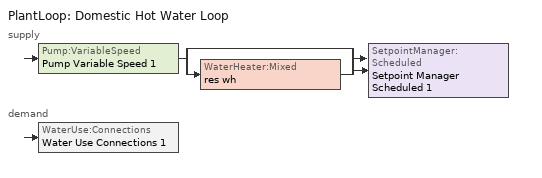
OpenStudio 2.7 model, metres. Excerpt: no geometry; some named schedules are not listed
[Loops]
PlantLoop 'Domestic Hot Water Loop'
 supply: Pump:VariableSpeed 'Pump Variable Speed 1' > split
  | bypass
  | WaterHeater:Mixed 'res wh'
  join > SetpointManager:Scheduled 'Setpoint Manager Scheduled 1'
 demand: WaterUse:Connections 'Water Use Connections 1'
[Sizing:Zone] Zone Cooling Design Supply Air Temperature Input Method=SupplyAirTemperature; Zone Cooling Design Supply Air Temperature {C}=14; Zone Cooling Design Supply Air Temperature Difference {deltaC}=11.11; Zone Heating Design Supply Air Temperature Input Method=SupplyAirTemperature; Zone Heating Design Supply Air Temperature {C}=40; Zone Heating Design Supply Air Temperature Difference {deltaC}=11.11; Zone Cooling Design Supply Air Humidity Ratio {kg-H2O/kg-air}=0.0085; Zone Heating Design Supply Air Humidity Ratio {kg-H2O/kg-air}=0.008; Cooling Design Air Flow Method=DesignDay; Heating Design Air Flow Method=DesignDay; Account for Dedicated Outdoor Air System=No; Dedicated Outdoor Air System Control Strategy=NeutralSupplyAir; Dedicated Outdoor Air Low Setpoint Temperature for Design {C}=autosize; Dedicated Outdoor Air High Setpoint Temperature for Design {C}=autosize
living zone; garage zone; finished basement zone; res ds_1 ret air zone
[PlantLoop]
Domestic Hot Water Loop: Glycol Concentration=0; Maximum Loop Flow Rate {m3/s}=0.01; Plant Loop Volume {m3}=0.003; Load Distribution Scheme=Optimal
[Sizing:Plant]
Domestic Hot Water Loop: Loop Type=Heating; Design Loop Exit Temperature {C}=52.6667; Loop Design Temperature Difference {deltaC}=5.55556; Sizing Option=NonCoincident; Zone Timesteps in Averaging Window=1; Coincident Sizing Factor Mode=None
[Pump:VariableSpeed]
Pump Variable Speed 1: Rated Flow Rate {m3/s}=0.01; Rated Pump Head {Pa}=1; Rated Power Consumption {W}=0; Motor Efficiency=1; Fraction of Motor Inefficiencies to Fluid Stream=0; Coefficient 1 of the Part Load Performance Curve=0; Coefficient 2 of the Part Load Performance Curve=1; Coefficient 3 of the Part Load Performance Curve=0; Coefficient 4 of the Part Load Performance Curve=0; Pump Control Type=Intermittent; Skin Loss Radiative Fraction=0.5; Design Power Sizing Method=PowerPerFlowPerPressure; Design Electric Power per Unit Flow Rate {W/(m3/s)}=348701.1; Design Shaft Power per Unit Flow Rate per Unit Head {W-s/m3-Pa}=1.28205; Design Minimum Flow Rate Fraction=0
[SetpointManager:Scheduled]
Setpoint Manager Scheduled 1: Control Variable=Temperature; Schedule=dhw temp
[WaterHeater:Mixed]
res wh: Tank Volume {m3}=0.143846; Setpoint Temperature Schedule=WH Setpoint Temp; Deadband Temperature Difference {deltaC}=2; Maximum Temperature Limit {C}=99; Heater Control Type=Cycle; Heater Maximum Capacity {W}=11722.8; Heater Minimum Capacity {W}=0; Heater Fuel Type=NaturalGas; Heater Thermal Efficiency=0.773298; Off Cycle Parasitic Fuel Consumption Rate {W}=0; Off Cycle Parasitic Fuel Type=Electricity; Off Cycle Parasitic Heat Fraction to Tank=0; On Cycle Parasitic Fuel Consumption Rate {W}=0; On Cycle Parasitic Fuel Type=Electricity; On Cycle Parasitic Heat Fraction to Tank=0; Ambient Temperature Indicator=ThermalZone; Ambient Temperature Thermal Zone=finished basement zone; Off Cycle Loss Coefficient to Ambient Temperature {W/K}=4.15693; Off Cycle Loss Fraction to Thermal Zone=0.64; On Cycle Loss Coefficient to Ambient Temperature {W/K}=4.15693; On Cycle Loss Fraction to Thermal Zone=1; Use Side Effectiveness=1; Source Side Effectiveness=1; Use Side Design Flow Rate {m3/s}=autosize; Source Side Design Flow Rate {m3/s}=autosize; Indirect Water Heating Recovery Time {hr}=1.5; Source Side Flow Control Mode=IndirectHeatPrimarySetpoint
[WaterUse:Connections]
Water Use Connections 1: Water Use Equipment Name 1=residential shower; Water Use Equipment Name 2=residential sink; Water Use Equipment Name 3=residential bath; Water Use Equipment Name 4=residential shower dist=0.0; Water Use Equipment Name 5=residential sink dist=0.0; Water Use Equipment Name 6=residential bath dist=0.0; Water Use Equipment Name 7=residential dishwasher; Water Use Equipment Name 8=residential clothes washer
[WaterUse:Equipment:Definition]
Name | Peak Flow Rate {m3/s} | Target Temperature Schedule
residential shower | 0.000274695 | residential shower temperature schedule
residential sink | 0.000212399 | residential sink temperature schedule
residential bath | 0.000429619 | residential bath temperature schedule
residential shower dist=0.0 | 0 | residential shower temperature schedule
residential sink dist=0.0 | 0 | residential sink temperature schedule
residential bath dist=0.0 | 0 | residential bath temperature schedule
residential dishwasher | 6.66818e-05 | residential dishwasher temperature schedule
residential clothes washer | 0.000697118 | residential clothes washer temperature schedule
[WaterUse:Equipment] Space=living space|story 2
Name | Water Use Equipment Definition | Flow Rate Fraction Schedule
residential shower | residential shower | residential shower schedule
residential sink | residential sink | residential sink schedule
residential bath | residential bath | residential bath schedule
residential shower dist=0.0 | residential shower dist=0.0 | residential shower schedule
residential sink dist=0.0 | residential sink dist=0.0 | residential sink schedule
residential bath dist=0.0 | residential bath dist=0.0 | residential bath schedule
residential dishwasher | residential dishwasher | residential dishwasher schedule
residential clothes washer | residential clothes washer | residential clothes washer schedule
[OtherEquipment:Definition] Design Level Calculation Method=EquipmentLevel; Fraction Radiant=0; Fraction Lost=0
Name | Design Level {W} | Fraction Latent
residential shower | 7899.46 | 0.487197
residential sink | 2132.88 | 0.312222
residential bath | 6337.27 | 0
[ElectricEquipment:Definition] Design Level Calculation Method=EquipmentLevel
Name | Design Level {W} | Fraction Latent | Fraction Radiant | Fraction Lost
residential dishwasher | 8743.86 | 0.15 | 0.36 | 0.25
residential clothes washer | 7800.9 | 0 | 0.48 | 0.2
res infil_1 house fan; res infil_1 range fan; res infil_1 bath fan | 0 | 0 | 0 | 1
[EnergyManagementSystem:Sensor]
Name | Output Variable or Output Meter Index Key | Output Variable or Output Meter
residential_ceiling_fan_sched_val_sensor | residential ceiling fan schedule | Schedule Value
residential_ceiling_fan_tin_sensor; res_af_1_tin_s | living zone | Zone Mean Air Temperature
res_nv_pb_s |  | Site Outdoor Air Barometric Pressure
res_af_vw_s |  | Site Wind Speed
res_nv_wt_s |  | Site Outdoor Air Humidity Ratio
res_af_1_tt_s | living zone | Zone Outdoor Air Drybulb Temperature
res_nv_1_nva_s | res nv_1 avail schedule | Schedule Value
res_nv_1_sp_s | res nv_1 temp schedule | Schedule Value
res_ds_1_win_s | living zone | Zone Mean Air Humidity Ratio
res_infil_1_range_sch_s | res mv_1 range exhaust schedule | Schedule Value
res_infil_1_bath_sch_s | res mv_1 bath exhaust schedule | Schedule Value
res_infil_1_dryer_sch_s | res mv_1 dryer exhaust schedule | Schedule Value
res_infil_1_wh_sch_s | Always On Discrete | Schedule Value
[EnergyManagementSystem:Actuator]
Name | Actuated Component | Actuated Component Type | Actuated Component Control Type
residential_ceiling_fan_sched_override | residential ceiling fan master | Schedule:Constant | Schedule Value
res_nv_1_flow_act | res nv_1 flow | Zone Infiltration | Air Exchange Flow Rate
res_infil_1_house_fan_act | res infil_1 house fan | ElectricEquipment | Electric Power Level
res_infil_1_range_fan_act | res infil_1 range fan | ElectricEquipment | Electric Power Level
res_infil_1_bath_fan_act | res infil_1 bath fan | ElectricEquipment | Electric Power Level
res_infil_1_flow_act | res infil_1 flow | Zone Infiltration | Air Exchange Flow Rate
[EnergyManagementSystem:Program]
residential_ceiling_fan_schedule_program: If residential_ceiling_fan_sched_val_sensor == 0; Set residential_ceiling_fan_sched_override = 0; ElseIf residential_ceiling_fan_tin_sensor < 24.389; Set residential_ceiling_fan_sched_override = 0; Else; Set residential_ceiling_fan_sched_override = 1; EndIf
res_nv_1_program: Set Tdiff = res_af_1_tin_s-res_af_1_tt_s; Set dT = (@Abs Tdiff); Set pt = (@RhFnTdbWPb res_af_1_tt_s res_nv_wt_s res_nv_pb_s); Set NVA = 13443.315417397202; Set Cs = 0.00024368211684197043; Set Cw = 0.00010154062060280269; Set MNV = 2.518405946420485; Set MHR = 0.0115; Set MRH = 0.7; Set temp1 = (res_nv_1_nva_s*NVA); Set SGNV = temp1*((((Cs*dT)+(Cw*(res_af_vw_s^2)))^0.5)/1000); If (res_nv_wt_s<MHR) && (pt<MRH) && (res_af_1_tin_s>res_nv_1_sp_s); Set temp2 = (res_af_1_tin_s-res_nv_1_sp_s); Set NVadj1 = temp2/(res_af_1_tin_s-res_af_1_tt_s); Set NVadj2 = (@Min NVadj1 1); Set NVadj3 = (@Max NVadj2 0); Set NVadj = SGNV*NVadj3; Set res_nv_1_flow_act = (@Min NVadj MNV); Else; Set res_nv_1_flow_act = 0; EndIf
res_ds_1_program: Set res_ds_1_lk_sup_fan_equiv = 0; Set res_ds_1_lk_ret_fan_equiv = 0
res_infil_1_program: Set p_m = 0.14; Set p_s = 0.22; Set s_m = 270; Set s_s = 370; Set z_m = 9.99744; Set z_s = 6.629400000094741; Set f_t = (((s_m/z_m)^p_m)*((z_s/s_s)^p_s)); Set Tdiff = res_af_1_tin_s-res_af_1_tt_s; Set dT = @Abs Tdiff; Set c = 0.0697; Set Cs = 0.092; Set Cw = 0.1406; Set n = 0.67; Set sft = (f_t*0.5); Set temp1 = ((c*Cw)*((sft*res_af_vw_s)^(2*n)))^2; Set Qn = (((c*Cs*(dT^n))^2)+temp1)^0.5; Set Tdiff = res_af_1_tin_s-res_af_1_tt_s; Set dT = @Abs Tdiff; Set QWHV = res_infil_1_wh_sch_s*0.0302; Set Qrange = res_infil_1_range_sch_s*0.0472; Set Qdryer = res_infil_1_dryer_sch_s*0.0472; Set Qbath = res_infil_1_bath_sch_s*0.0472; Set QhpwhOut = 0; Set QhpwhIn = 0; Set QductsOut = res_ds_1_lk_ret_fan_equiv; Set QductsIn = res_ds_1_lk_sup_fan_equiv; Set Qout = QWHV+Qrange+Qbath+Qdryer+QhpwhOut+QductsOut; Set Qin = QhpwhIn+QductsIn; Set Qu = (@Abs (Qout-Qin)); Set Qb = (@Min Qout Qin); Set faneff_wh = 0.9438948864000002; Set res_infil_1_house_fan_act = (QWHV*300)/faneff_wh; Set faneff_sp = 0.4719474432000001; Set res_infil_1_range_fan_act = (Qrange*300)/faneff_sp; Set res_infil_1_bath_fan_act = (Qbath*300)/faneff_sp; Set Q_acctd_for_elsewhere = QhpwhOut+QhpwhIn+QductsOut+QductsIn; Set res_infil_1_flow_act = (((Qu^2)+(Qn^2))^0.5)-Q_acctd_for_elsewhere; Set res_infil_1_flow_act = (@Max res_infil_1_flow_act 0)
[EnergyManagementSystem:ProgramCallingManager]
residential ceiling fan program calling manager: BeginTimestepBeforePredictor; residential_ceiling_fan_schedule_program
res af_1 program calling manager: BeginTimestepBeforePredictor; res_infil_1_program; res_nv_1_program
res ds_1 program calling manager: EndOfSystemTimestepAfterHVACReporting; res_ds_1_program
[Schedule:Ruleset]
Name | Default Day Schedule
residential shower schedule | Schedule Day 4
residential sink schedule | Schedule Day 5
residential bath schedule | Schedule Day 6
residential ceiling fan schedule | Schedule Day 8
residential dishwasher schedule | Schedule Day 12
residential clothes washer schedule | Schedule Day 13
res nv_1 temp schedule | Schedule Day 17
res nv_1 avail schedule | Schedule Day 18
res mv_1 range exhaust schedule | Schedule Day 19
res mv_1 bath exhaust schedule | Schedule Day 20
res mv_1 dryer exhaust schedule | Schedule Day 21
[Schedule:Day]
Schedule Day 4; Schedule Day 5; Schedule Day 6; Schedule Day 12: 24, 0, 0
[Schedule:Rule] Apply Sunday=Yes; Apply Monday=Yes; Apply Tuesday=Yes; Apply Wednesday=Yes; Apply Thursday=Yes; Apply Friday=Yes; Apply Saturday=Yes; Date Specification Type=SpecificDates; Specific Month 1=1; Specific Month 2=1; Specific Month 3=1; Specific Month 4=1; Specific Month 6=2; Specific Month 7=2; Specific Month 8=2; Specific Month 10=3; Specific Month 11=3; Specific Month 12=3; Specific Month 14=4; Specific Month 15=4; Specific Month 16=4; Specific Month 17=4; Specific Month 19=5; Specific Month 20=5; Specific Month 21=5; Specific Month 23=6; Specific Month 24=6; Specific Month 25=6; Specific Month 27=7; Specific Month 28=7; Specific Month 29=7; Specific Month 30=7; Specific Month 32=8; Specific Month 33=8; Specific Month 34=8; Specific Month 36=9; Specific Month 37=9; Specific Month 38=9; Specific Month 39=9; Specific Month 40=10; Specific Month 41=10; Specific Month 42=10; Specific Month 43=10; Specific Month 45=11; Specific Month 46=11; Specific Month 47=11; Specific Month 49=12; Specific Month 50=12; Specific Month 51=12; Specific Month 52=12
Name | Schedule Ruleset | Rule Order | Day Schedule | Specific Day 1 | Specific Day 2 | Specific Day 3 | Specific Day 4 | Specific Month 5 | Specific Day 5 | Specific Day 6 | Specific Day 7 | Specific Day 8 | Specific Month 9 | Specific Day 9 | Specific Day 10 | Specific Day 11 | Specific Day 12 | Specific Month 13 | Specific Day 13 | Specific Day 14 | Specific Day 15 | Specific Day 16 | Specific Day 17 | Specific Month 18 | Specific Day 18 | Specific Day 19 | Specific Day 20 | Specific Day 21 | Specific Month 22 | Specific Day 22 | Specific Day 23 | Specific Day 24 | Specific Day 25 | Specific Month 26 | Specific Day 26 | Specific Day 27 | Specific Day 28 | Specific Day 29 | Specific Day 30 | Specific Month 31 | Specific Day 31 | Specific Day 32 | Specific Day 33 | Specific Day 34 | Specific Month 35 | Specific Day 35 | Specific Day 36 | Specific Day 37 | Specific Day 38 | Specific Day 39 | Specific Day 40 | Specific Day 41 | Specific Day 42 | Specific Day 43 | Specific Month 44 | Specific Day 44 | Specific Day 45 | Specific Day 46 | Specific Day 47 | Specific Month 48 | Specific Day 48 | Specific Day 49 | Specific Day 50 | Specific Day 51 | Specific Day 52 | Specific Month 53 | Specific Day 53
residential shower schedule allday ruleset1 | residential shower schedule | 6 | residential shower schedule allday1 | 1 | 8 | 15 | 22 | 1 | 29 | 5 | 12 | 19 | 2 | 26 | 5 | 12 | 19 | 3 | 26 | 2 | 9 | 16 | 23 | 4 | 30 | 7 | 14 | 21 | 5 | 28 | 4 | 11 | 18 | 6 | 25 | 2 | 9 | 16 | 23 | 7 | 30 | 6 | 13 | 20 | 8 | 27 | 3 | 10 | 17 | 24 | 1 | 8 | 15 | 22 | 10 | 29 | 5 | 12 | 19 | 11 | 26 | 3 | 10 | 17 | 24 | 12 | 31
residential shower schedule allday ruleset2 | residential shower schedule | 5 | residential shower schedule allday2 | 2 | 9 | 16 | 23 | 1 | 30 | 6 | 13 | 20 | 2 | 27 | 6 | 13 | 20 | 3 | 27 | 3 | 10 | 17 | 24 | 5 | 1 | 8 | 15 | 22 | 5 | 29 | 5 | 12 | 19 | 6 | 26 | 3 | 10 | 17 | 24 | 7 | 31 | 7 | 14 | 21 | 8 | 28 | 4 | 11 | 18 | 25 | 2 | 9 | 16 | 23 | 10 | 30 | 6 | 13 | 20 | 11 | 27 | 4 | 11 | 18 | 25
residential shower schedule allday ruleset3 | residential shower schedule | 4 | residential shower schedule allday3 | 3 | 10 | 17 | 24 | 1 | 31 | 7 | 14 | 21 | 2 | 28 | 7 | 14 | 21 | 3 | 28 | 4 | 11 | 18 | 25 | 5 | 2 | 9 | 16 | 23 | 5 | 30 | 6 | 13 | 20 | 6 | 27 | 4 | 11 | 18 | 25 | 8 | 1 | 8 | 15 | 22 | 8 | 29 | 5 | 12 | 19 | 26 | 3 | 10 | 17 | 24 | 10 | 31 | 7 | 14 | 21 | 11 | 28 | 5 | 12 | 19 | 26
residential shower schedule allday ruleset4 | residential shower schedule | 3 | residential shower schedule allday4 | 4 | 11 | 18 | 25 | 2 | 1 | 8 | 15 | 22 | 3 | 1 | 8 | 15 | 22 | 3 | 29 | 5 | 12 | 19 | 26 | 5 | 3 | 10 | 17 | 24 | 5 | 31 | 7 | 14 | 21 | 6 | 28 | 5 | 12 | 19 | 26 | 8 | 2 | 9 | 16 | 23 | 8 | 30 | 6 | 13 | 20 | 27 | 4 | 11 | 18 | 25 | 11 | 1 | 8 | 15 | 22 | 11 | 29 | 6 | 13 | 20 | 27
residential shower schedule allday ruleset5 | residential shower schedule | 2 | residential shower schedule allday5 | 5 | 12 | 19 | 26 | 2 | 2 | 9 | 16 | 23 | 3 | 2 | 9 | 16 | 23 | 3 | 30 | 6 | 13 | 20 | 27 | 5 | 4 | 11 | 18 | 25 | 6 | 1 | 8 | 15 | 22 | 6 | 29 | 6 | 13 | 20 | 27 | 8 | 3 | 10 | 17 | 24 | 8 | 31 | 7 | 14 | 21 | 28 | 5 | 12 | 19 | 26 | 11 | 2 | 9 | 16 | 23 | 11 | 30 | 7 | 14 | 21 | 28
residential shower schedule allday ruleset6 | residential shower schedule | 1 | residential shower schedule allday6 | 6 | 13 | 20 | 27 | 2 | 3 | 10 | 17 | 24 | 3 | 3 | 10 | 17 | 24 | 3 | 31 | 7 | 14 | 21 | 28 | 5 | 5 | 12 | 19 | 26 | 6 | 2 | 9 | 16 | 23 | 6 | 30 | 7 | 14 | 21 | 28 | 8 | 4 | 11 | 18 | 25 | 9 | 1 | 8 | 15 | 22 | 29 | 6 | 13 | 20 | 27 | 11 | 3 | 10 | 17 | 24 | 12 | 1 | 8 | 15 | 22 | 29
residential shower schedule allday ruleset7 | residential shower schedule | 0 | residential shower schedule allday7 | 7 | 14 | 21 | 28 | 2 | 4 | 11 | 18 | 25 | 3 | 4 | 11 | 18 | 25 | 4 | 1 | 8 | 15 | 22 | 29 | 5 | 6 | 13 | 20 | 27 | 6 | 3 | 10 | 17 | 24 | 7 | 1 | 8 | 15 | 22 | 29 | 8 | 5 | 12 | 19 | 26 | 9 | 2 | 9 | 16 | 23 | 30 | 7 | 14 | 21 | 28 | 11 | 4 | 11 | 18 | 25 | 12 | 2 | 9 | 16 | 23 | 30
residential sink schedule allday ruleset1 | residential sink schedule | 6 | residential sink schedule allday1 | 1 | 8 | 15 | 22 | 1 | 29 | 5 | 12 | 19 | 2 | 26 | 5 | 12 | 19 | 3 | 26 | 2 | 9 | 16 | 23 | 4 | 30 | 7 | 14 | 21 | 5 | 28 | 4 | 11 | 18 | 6 | 25 | 2 | 9 | 16 | 23 | 7 | 30 | 6 | 13 | 20 | 8 | 27 | 3 | 10 | 17 | 24 | 1 | 8 | 15 | 22 | 10 | 29 | 5 | 12 | 19 | 11 | 26 | 3 | 10 | 17 | 24 | 12 | 31
residential sink schedule allday ruleset2 | residential sink schedule | 5 | residential sink schedule allday2 | 2 | 9 | 16 | 23 | 1 | 30 | 6 | 13 | 20 | 2 | 27 | 6 | 13 | 20 | 3 | 27 | 3 | 10 | 17 | 24 | 5 | 1 | 8 | 15 | 22 | 5 | 29 | 5 | 12 | 19 | 6 | 26 | 3 | 10 | 17 | 24 | 7 | 31 | 7 | 14 | 21 | 8 | 28 | 4 | 11 | 18 | 25 | 2 | 9 | 16 | 23 | 10 | 30 | 6 | 13 | 20 | 11 | 27 | 4 | 11 | 18 | 25
residential sink schedule allday ruleset3 | residential sink schedule | 4 | residential sink schedule allday3 | 3 | 10 | 17 | 24 | 1 | 31 | 7 | 14 | 21 | 2 | 28 | 7 | 14 | 21 | 3 | 28 | 4 | 11 | 18 | 25 | 5 | 2 | 9 | 16 | 23 | 5 | 30 | 6 | 13 | 20 | 6 | 27 | 4 | 11 | 18 | 25 | 8 | 1 | 8 | 15 | 22 | 8 | 29 | 5 | 12 | 19 | 26 | 3 | 10 | 17 | 24 | 10 | 31 | 7 | 14 | 21 | 11 | 28 | 5 | 12 | 19 | 26
residential sink schedule allday ruleset4 | residential sink schedule | 3 | residential sink schedule allday4 | 4 | 11 | 18 | 25 | 2 | 1 | 8 | 15 | 22 | 3 | 1 | 8 | 15 | 22 | 3 | 29 | 5 | 12 | 19 | 26 | 5 | 3 | 10 | 17 | 24 | 5 | 31 | 7 | 14 | 21 | 6 | 28 | 5 | 12 | 19 | 26 | 8 | 2 | 9 | 16 | 23 | 8 | 30 | 6 | 13 | 20 | 27 | 4 | 11 | 18 | 25 | 11 | 1 | 8 | 15 | 22 | 11 | 29 | 6 | 13 | 20 | 27
residential sink schedule allday ruleset5 | residential sink schedule | 2 | residential sink schedule allday5 | 5 | 12 | 19 | 26 | 2 | 2 | 9 | 16 | 23 | 3 | 2 | 9 | 16 | 23 | 3 | 30 | 6 | 13 | 20 | 27 | 5 | 4 | 11 | 18 | 25 | 6 | 1 | 8 | 15 | 22 | 6 | 29 | 6 | 13 | 20 | 27 | 8 | 3 | 10 | 17 | 24 | 8 | 31 | 7 | 14 | 21 | 28 | 5 | 12 | 19 | 26 | 11 | 2 | 9 | 16 | 23 | 11 | 30 | 7 | 14 | 21 | 28
residential sink schedule allday ruleset6 | residential sink schedule | 1 | residential sink schedule allday6 | 6 | 13 | 20 | 27 | 2 | 3 | 10 | 17 | 24 | 3 | 3 | 10 | 17 | 24 | 3 | 31 | 7 | 14 | 21 | 28 | 5 | 5 | 12 | 19 | 26 | 6 | 2 | 9 | 16 | 23 | 6 | 30 | 7 | 14 | 21 | 28 | 8 | 4 | 11 | 18 | 25 | 9 | 1 | 8 | 15 | 22 | 29 | 6 | 13 | 20 | 27 | 11 | 3 | 10 | 17 | 24 | 12 | 1 | 8 | 15 | 22 | 29
residential sink schedule allday ruleset7 | residential sink schedule | 0 | residential sink schedule allday7 | 7 | 14 | 21 | 28 | 2 | 4 | 11 | 18 | 25 | 3 | 4 | 11 | 18 | 25 | 4 | 1 | 8 | 15 | 22 | 29 | 5 | 6 | 13 | 20 | 27 | 6 | 3 | 10 | 17 | 24 | 7 | 1 | 8 | 15 | 22 | 29 | 8 | 5 | 12 | 19 | 26 | 9 | 2 | 9 | 16 | 23 | 30 | 7 | 14 | 21 | 28 | 11 | 4 | 11 | 18 | 25 | 12 | 2 | 9 | 16 | 23 | 30
residential bath schedule allday ruleset1 | residential bath schedule | 6 | residential bath schedule allday1 | 1 | 8 | 15 | 22 | 1 | 29 | 5 | 12 | 19 | 2 | 26 | 5 | 12 | 19 | 3 | 26 | 2 | 9 | 16 | 23 | 4 | 30 | 7 | 14 | 21 | 5 | 28 | 4 | 11 | 18 | 6 | 25 | 2 | 9 | 16 | 23 | 7 | 30 | 6 | 13 | 20 | 8 | 27 | 3 | 10 | 17 | 24 | 1 | 8 | 15 | 22 | 10 | 29 | 5 | 12 | 19 | 11 | 26 | 3 | 10 | 17 | 24 | 12 | 31
residential bath schedule allday ruleset2 | residential bath schedule | 5 | residential bath schedule allday2 | 2 | 9 | 16 | 23 | 1 | 30 | 6 | 13 | 20 | 2 | 27 | 6 | 13 | 20 | 3 | 27 | 3 | 10 | 17 | 24 | 5 | 1 | 8 | 15 | 22 | 5 | 29 | 5 | 12 | 19 | 6 | 26 | 3 | 10 | 17 | 24 | 7 | 31 | 7 | 14 | 21 | 8 | 28 | 4 | 11 | 18 | 25 | 2 | 9 | 16 | 23 | 10 | 30 | 6 | 13 | 20 | 11 | 27 | 4 | 11 | 18 | 25
residential bath schedule allday ruleset3 | residential bath schedule | 4 | residential bath schedule allday3 | 3 | 10 | 17 | 24 | 1 | 31 | 7 | 14 | 21 | 2 | 28 | 7 | 14 | 21 | 3 | 28 | 4 | 11 | 18 | 25 | 5 | 2 | 9 | 16 | 23 | 5 | 30 | 6 | 13 | 20 | 6 | 27 | 4 | 11 | 18 | 25 | 8 | 1 | 8 | 15 | 22 | 8 | 29 | 5 | 12 | 19 | 26 | 3 | 10 | 17 | 24 | 10 | 31 | 7 | 14 | 21 | 11 | 28 | 5 | 12 | 19 | 26
residential bath schedule allday ruleset4 | residential bath schedule | 3 | residential bath schedule allday4 | 4 | 11 | 18 | 25 | 2 | 1 | 8 | 15 | 22 | 3 | 1 | 8 | 15 | 22 | 3 | 29 | 5 | 12 | 19 | 26 | 5 | 3 | 10 | 17 | 24 | 5 | 31 | 7 | 14 | 21 | 6 | 28 | 5 | 12 | 19 | 26 | 8 | 2 | 9 | 16 | 23 | 8 | 30 | 6 | 13 | 20 | 27 | 4 | 11 | 18 | 25 | 11 | 1 | 8 | 15 | 22 | 11 | 29 | 6 | 13 | 20 | 27
residential bath schedule allday ruleset5 | residential bath schedule | 2 | residential bath schedule allday5 | 5 | 12 | 19 | 26 | 2 | 2 | 9 | 16 | 23 | 3 | 2 | 9 | 16 | 23 | 3 | 30 | 6 | 13 | 20 | 27 | 5 | 4 | 11 | 18 | 25 | 6 | 1 | 8 | 15 | 22 | 6 | 29 | 6 | 13 | 20 | 27 | 8 | 3 | 10 | 17 | 24 | 8 | 31 | 7 | 14 | 21 | 28 | 5 | 12 | 19 | 26 | 11 | 2 | 9 | 16 | 23 | 11 | 30 | 7 | 14 | 21 | 28
residential bath schedule allday ruleset6 | residential bath schedule | 1 | residential bath schedule allday6 | 6 | 13 | 20 | 27 | 2 | 3 | 10 | 17 | 24 | 3 | 3 | 10 | 17 | 24 | 3 | 31 | 7 | 14 | 21 | 28 | 5 | 5 | 12 | 19 | 26 | 6 | 2 | 9 | 16 | 23 | 6 | 30 | 7 | 14 | 21 | 28 | 8 | 4 | 11 | 18 | 25 | 9 | 1 | 8 | 15 | 22 | 29 | 6 | 13 | 20 | 27 | 11 | 3 | 10 | 17 | 24 | 12 | 1 | 8 | 15 | 22 | 29
residential bath schedule allday ruleset7 | residential bath schedule | 0 | residential bath schedule allday7 | 7 | 14 | 21 | 28 | 2 | 4 | 11 | 18 | 25 | 3 | 4 | 11 | 18 | 25 | 4 | 1 | 8 | 15 | 22 | 29 | 5 | 6 | 13 | 20 | 27 | 6 | 3 | 10 | 17 | 24 | 7 | 1 | 8 | 15 | 22 | 29 | 8 | 5 | 12 | 19 | 26 | 9 | 2 | 9 | 16 | 23 | 30 | 7 | 14 | 21 | 28 | 11 | 4 | 11 | 18 | 25 | 12 | 2 | 9 | 16 | 23 | 30
residential dishwasher schedule allday ruleset1 | residential dishwasher schedule | 6 | residential dishwasher schedule allday1 | 1 | 8 | 15 | 22 | 1 | 29 | 5 | 12 | 19 | 2 | 26 | 5 | 12 | 19 | 3 | 26 | 2 | 9 | 16 | 23 | 4 | 30 | 7 | 14 | 21 | 5 | 28 | 4 | 11 | 18 | 6 | 25 | 2 | 9 | 16 | 23 | 7 | 30 | 6 | 13 | 20 | 8 | 27 | 3 | 10 | 17 | 24 | 1 | 8 | 15 | 22 | 10 | 29 | 5 | 12 | 19 | 11 | 26 | 3 | 10 | 17 | 24 | 12 | 31
residential dishwasher schedule allday ruleset2 | residential dishwasher schedule | 5 | residential dishwasher schedule allday2 | 2 | 9 | 16 | 23 | 1 | 30 | 6 | 13 | 20 | 2 | 27 | 6 | 13 | 20 | 3 | 27 | 3 | 10 | 17 | 24 | 5 | 1 | 8 | 15 | 22 | 5 | 29 | 5 | 12 | 19 | 6 | 26 | 3 | 10 | 17 | 24 | 7 | 31 | 7 | 14 | 21 | 8 | 28 | 4 | 11 | 18 | 25 | 2 | 9 | 16 | 23 | 10 | 30 | 6 | 13 | 20 | 11 | 27 | 4 | 11 | 18 | 25
residential dishwasher schedule allday ruleset3 | residential dishwasher schedule | 4 | residential dishwasher schedule allday3 | 3 | 10 | 17 | 24 | 1 | 31 | 7 | 14 | 21 | 2 | 28 | 7 | 14 | 21 | 3 | 28 | 4 | 11 | 18 | 25 | 5 | 2 | 9 | 16 | 23 | 5 | 30 | 6 | 13 | 20 | 6 | 27 | 4 | 11 | 18 | 25 | 8 | 1 | 8 | 15 | 22 | 8 | 29 | 5 | 12 | 19 | 26 | 3 | 10 | 17 | 24 | 10 | 31 | 7 | 14 | 21 | 11 | 28 | 5 | 12 | 19 | 26
residential dishwasher schedule allday ruleset4 | residential dishwasher schedule | 3 | residential dishwasher schedule allday4 | 4 | 11 | 18 | 25 | 2 | 1 | 8 | 15 | 22 | 3 | 1 | 8 | 15 | 22 | 3 | 29 | 5 | 12 | 19 | 26 | 5 | 3 | 10 | 17 | 24 | 5 | 31 | 7 | 14 | 21 | 6 | 28 | 5 | 12 | 19 | 26 | 8 | 2 | 9 | 16 | 23 | 8 | 30 | 6 | 13 | 20 | 27 | 4 | 11 | 18 | 25 | 11 | 1 | 8 | 15 | 22 | 11 | 29 | 6 | 13 | 20 | 27
[Schedule:Constant]
Name | Value
dhw temp; WH Setpoint Temp | 52.6667
Always On Discrete; residential ceiling fan master | 1
residential shower temperature schedule; residential sink temperature schedule; residential bath temperature schedule | 43.3333
residential dishwasher temperature schedule | 51.6667
residential clothes washer temperature schedule | 33.6111
